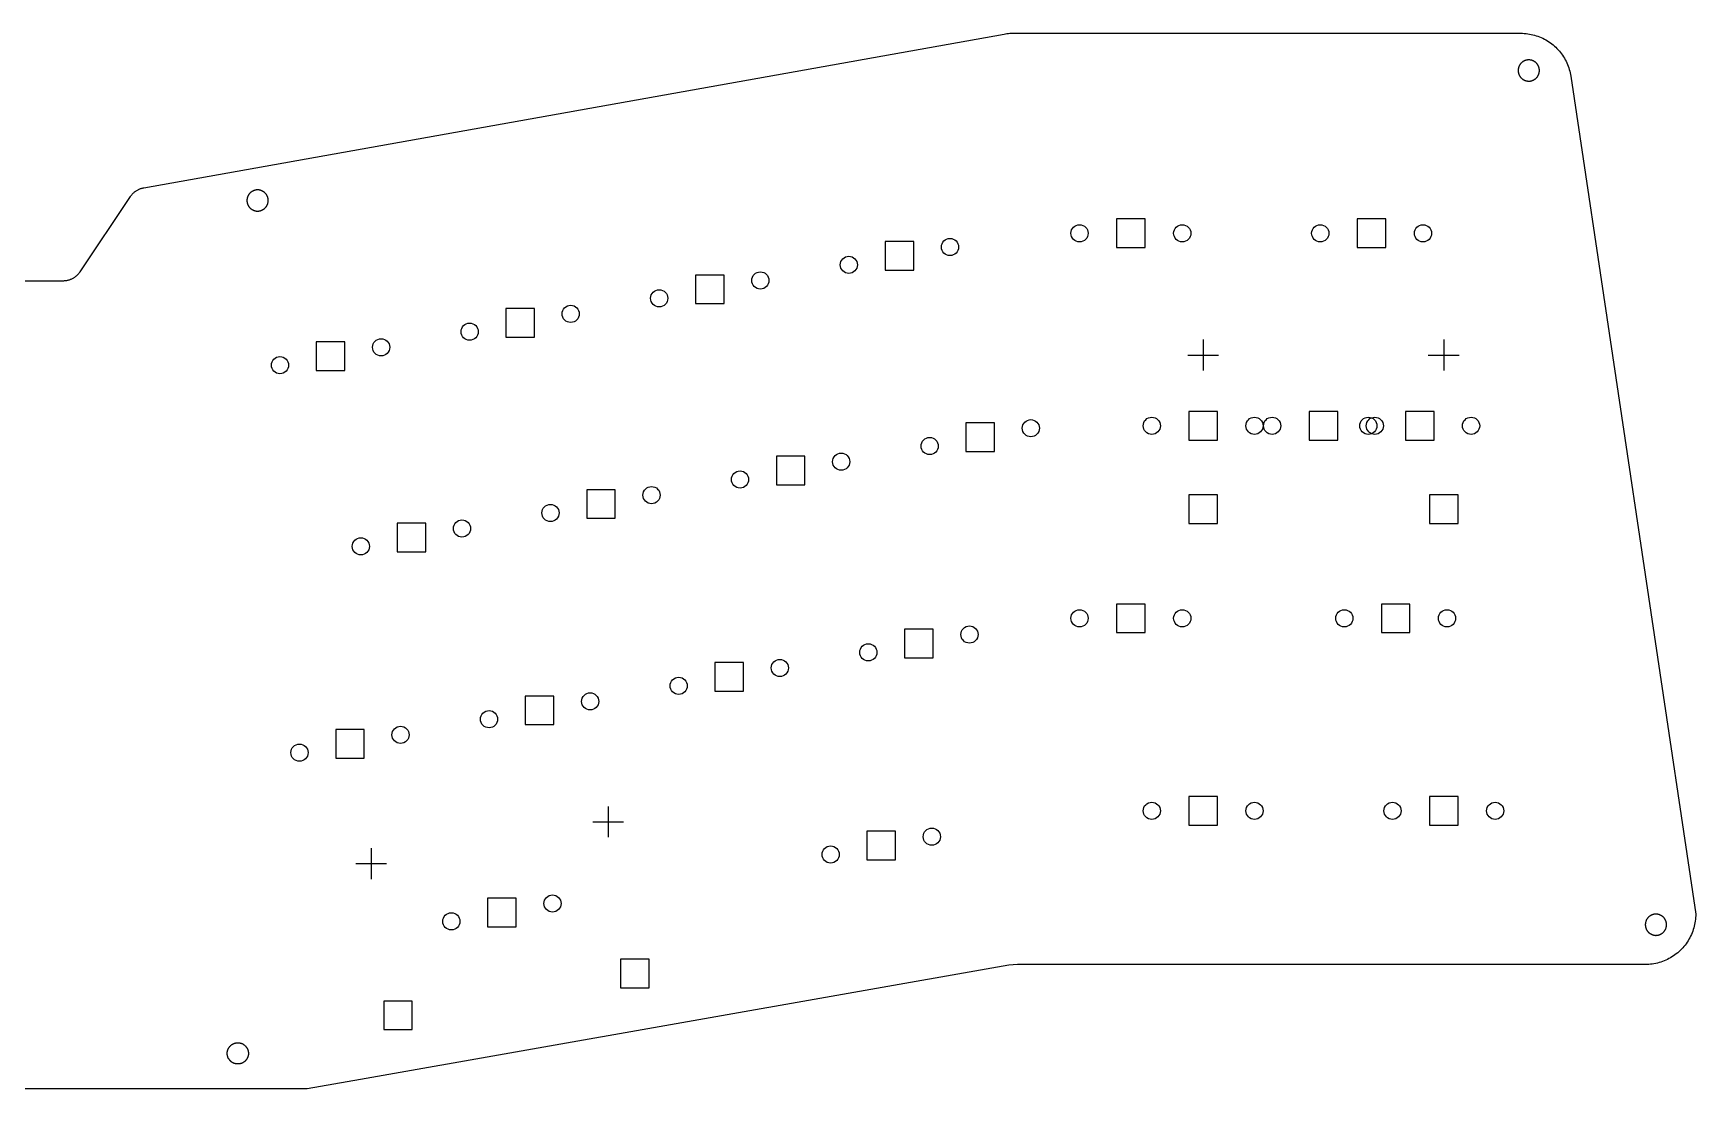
# Model space of a CAD drawing. Extents: x 52 to 383, y -189 to -68.
# Drawn here: x 219 to 383.4, y -172.4 to -67.9 of the extents above; entities that cross this region are included whole.
import ezdxf

# ---------------------------------------------------------------- set-up
doc = ezdxf.new("R2010")
doc.units = 0
doc.layers.add('BLACK', color=7, linetype='CONTINUOUS')

msp = doc.modelspace()

# ---------------------------------------------------------------- linework, layer by layer
at = {"layer": 'BLACK', "linetype": 'CONTINUOUS'}
for p, q in [((229.906, -83.2269), (315.016, -68.012)), ((315.016, -68.012), (315.161, -67.9886)), ((315.161, -67.9886), (315.306, -67.9695)), ((315.306, -67.9695), (315.451, -67.9545)), ((315.451, -67.9545), (315.597, -67.9438)), ((315.597, -67.9438), (315.743, -67.9374)), ((315.743, -67.9374), (315.889, -67.9353)), ((315.889, -67.9353), (366.14, -67.9353)), ((366.14, -67.9353), (366.313, -67.9383)), ((366.313, -67.9383), (366.486, -67.9474)), ((366.486, -67.9474), (366.659, -67.9624)), ((366.659, -67.9624), (366.832, -67.9834)), ((366.832, -67.9834), (367.003, -68.0104)), ((367.003, -68.0104), (367.173, -68.0433)), ((367.173, -68.0433), (367.342, -68.0821)), ((367.342, -68.0821), (367.51, -68.1267)), ((367.51, -68.1267), (367.676, -68.1771)), ((367.676, -68.1771), (367.84, -68.2333)), ((367.84, -68.2333), (368.002, -68.2951)), ((368.002, -68.2951), (368.162, -68.3625)), ((368.162, -68.3625), (368.32, -68.4354)), ((368.32, -68.4354), (368.474, -68.5138)), ((368.474, -68.5138), (368.626, -68.5974)), ((368.626, -68.5974), (368.775, -68.6863)), ((368.775, -68.6863), (368.921, -68.7803)), ((368.921, -68.7803), (369.064, -68.8793)), ((369.064, -68.8793), (369.203, -68.9832)), ((369.203, -68.9832), (369.338, -69.0918)), ((366.383, -70.7258), (366.353, -70.7453)), ((366.415, -70.7074), (366.383, -70.7258)), ((366.447, -70.6901), (366.415, -70.7074)), ((366.48, -70.674), (366.447, -70.6901)), ((366.513, -70.6589), (366.48, -70.674)), ((366.546, -70.645), (366.513, -70.6589)), ((366.581, -70.6324), (366.546, -70.645)), ((366.615, -70.6208), (366.581, -70.6324)), ((366.65, -70.6106), (366.615, -70.6208)), ((366.685, -70.6015), (366.65, -70.6106)), ((366.721, -70.5936), (366.685, -70.6015)), ((366.757, -70.587), (366.721, -70.5936)), ((366.793, -70.5817), (366.757, -70.587)), ((366.829, -70.5776), (366.793, -70.5817)), ((366.866, -70.5747), (366.829, -70.5776)), ((366.902, -70.5731), (366.866, -70.5747)), ((366.938, -70.5728), (366.902, -70.5731)), ((366.975, -70.5738), (366.938, -70.5728)), ((367.011, -70.576), (366.975, -70.5738)), ((367.047, -70.5795), (367.011, -70.576)), ((367.084, -70.5842), (367.047, -70.5795)), ((367.12, -70.5902), (367.084, -70.5842)), ((367.155, -70.5974), (367.12, -70.5902)), ((367.191, -70.6059), (367.155, -70.5974)), ((367.226, -70.6155), (367.191, -70.6059)), ((367.261, -70.6264), (367.226, -70.6155)), ((367.295, -70.6386), (367.261, -70.6264)), ((367.329, -70.6518), (367.295, -70.6386)), ((367.362, -70.6663), (367.329, -70.6518)), ((367.395, -70.6819), (367.362, -70.6663)), ((367.428, -70.6987), (367.395, -70.6819)), ((367.46, -70.7165), (367.428, -70.6987)), ((367.491, -70.7355), (367.46, -70.7165)), ((369.338, -69.0918), (369.469, -69.2051)), ((369.469, -69.2051), (369.597, -69.3229)), ((369.597, -69.3229), (369.72, -69.445)), ((369.72, -69.445), (369.839, -69.5713)), ((369.839, -69.5713), (369.953, -69.7017)), ((369.953, -69.7017), (370.063, -69.8359)), ((370.063, -69.8359), (370.169, -69.9739)), ((370.169, -69.9739), (370.269, -70.1155)), ((370.269, -70.1155), (370.364, -70.2604)), ((370.364, -70.2604), (370.454, -70.4086)), ((370.454, -70.4086), (370.539, -70.5598)), ((370.539, -70.5598), (370.619, -70.7139)), ((370.619, -70.7139), (370.694, -70.8706)), ((365.881, -71.5681), (365.879, -71.6046)), ((365.879, -71.6046), (365.879, -71.641)), ((365.879, -71.641), (365.881, -71.6774)), ((365.883, -71.5318), (365.881, -71.5681)), ((365.881, -71.6774), (365.883, -71.7138)), ((365.887, -71.4955), (365.883, -71.5318)), ((365.883, -71.7138), (365.887, -71.75)), ((365.892, -71.4594), (365.887, -71.4955)), ((365.887, -71.75), (365.892, -71.7861)), ((365.898, -71.4235), (365.892, -71.4594)), ((365.892, -71.7861), (365.898, -71.822)), ((365.906, -71.3879), (365.898, -71.4235)), ((365.898, -71.822), (365.906, -71.8577)), ((365.915, -71.3525), (365.906, -71.3879)), ((365.906, -71.8577), (365.915, -71.8931)), ((365.925, -71.3174), (365.915, -71.3525)), ((365.915, -71.8931), (365.925, -71.9281)), ((365.936, -71.2828), (365.925, -71.3174)), ((365.925, -71.9281), (365.936, -71.9628)), ((365.948, -71.2485), (365.936, -71.2828)), ((365.936, -71.9628), (365.948, -71.9971)), ((365.962, -71.2147), (365.948, -71.2485)), ((365.948, -71.9971), (365.962, -72.0309)), ((365.977, -71.1813), (365.962, -71.2147)), ((365.962, -72.0309), (365.977, -72.0642)), ((365.992, -71.1485), (365.977, -71.1813)), ((365.977, -72.0642), (365.992, -72.097)), ((366.01, -71.1163), (365.992, -71.1485)), ((365.992, -72.097), (366.01, -72.1293)), ((366.028, -71.0847), (366.01, -71.1163)), ((366.01, -72.1293), (366.028, -72.1609)), ((366.047, -71.0537), (366.028, -71.0847)), ((366.028, -72.1609), (366.047, -72.1918)), ((366.067, -71.0234), (366.047, -71.0537)), ((366.047, -72.1918), (366.067, -72.2221)), ((366.088, -70.9939), (366.067, -71.0234)), ((366.067, -72.2221), (366.088, -72.2517)), ((366.111, -70.9651), (366.088, -70.9939)), ((366.088, -72.2517), (366.111, -72.2805)), ((366.134, -70.9371), (366.111, -70.9651)), ((366.111, -72.2805), (366.134, -72.3085)), ((366.158, -70.9099), (366.134, -70.9371)), ((366.134, -72.3085), (366.158, -72.3357)), ((366.184, -70.8835), (366.158, -70.9099)), ((366.158, -72.3357), (366.184, -72.362)), ((366.21, -70.8581), (366.184, -70.8835)), ((366.184, -72.362), (366.21, -72.3875)), ((366.237, -70.8336), (366.21, -70.8581)), ((366.264, -70.81), (366.237, -70.8336)), ((366.293, -70.7875), (366.264, -70.81)), ((366.322, -70.7659), (366.293, -70.7875)), ((366.353, -70.7453), (366.322, -70.7659)), ((367.521, -70.7555), (367.491, -70.7355)), ((367.551, -70.7765), (367.521, -70.7555)), ((367.58, -70.7986), (367.551, -70.7765)), ((367.608, -70.8217), (367.58, -70.7986)), ((367.635, -70.8457), (367.608, -70.8217)), ((367.662, -70.8707), (367.635, -70.8457)), ((367.688, -70.8966), (367.662, -70.8707)), ((367.662, -72.3748), (367.688, -72.349)), ((367.712, -70.9234), (367.688, -70.8966)), ((367.688, -72.349), (367.712, -72.3222)), ((367.736, -70.951), (367.712, -70.9234)), ((367.712, -72.3222), (367.736, -72.2946)), ((367.759, -70.9794), (367.736, -70.951)), ((367.736, -72.2946), (367.759, -72.2662)), ((367.781, -71.0086), (367.759, -70.9794)), ((367.759, -72.2662), (367.781, -72.237)), ((367.802, -71.0385), (367.781, -71.0086)), ((367.781, -72.237), (367.802, -72.2071)), ((367.821, -71.0691), (367.802, -71.0385)), ((367.802, -72.2071), (367.821, -72.1764)), ((367.84, -71.1004), (367.821, -71.0691)), ((367.821, -72.1764), (367.84, -72.1451)), ((367.858, -71.1323), (367.84, -71.1004)), ((367.84, -72.1451), (367.858, -72.1132)), ((367.874, -71.1649), (367.858, -71.1323)), ((367.858, -72.1132), (367.874, -72.0807)), ((367.889, -71.1979), (367.874, -71.1649)), ((367.874, -72.0807), (367.889, -72.0476)), ((367.904, -71.2315), (367.889, -71.1979)), ((367.889, -72.0476), (367.904, -72.0141)), ((367.917, -71.2656), (367.904, -71.2315)), ((367.904, -72.0141), (367.917, -71.98)), ((367.928, -71.3), (367.917, -71.2656)), ((367.917, -71.98), (367.928, -71.9455)), ((367.939, -71.3349), (367.928, -71.3)), ((367.928, -71.9455), (367.939, -71.9106)), ((367.948, -71.3701), (367.939, -71.3349)), ((367.939, -71.9106), (367.948, -71.8754)), ((367.957, -71.4057), (367.948, -71.3701)), ((367.948, -71.8754), (367.957, -71.8399)), ((367.964, -71.4414), (367.957, -71.4057)), ((367.957, -71.8399), (367.964, -71.8041)), ((367.969, -71.4775), (367.964, -71.4414)), ((367.964, -71.8041), (367.969, -71.7681)), ((367.974, -71.5136), (367.969, -71.4775)), ((367.969, -71.7681), (367.974, -71.7319)), ((367.977, -71.5499), (367.974, -71.5136)), ((367.974, -71.7319), (367.977, -71.6956)), ((367.979, -71.5863), (367.977, -71.5499)), ((367.977, -71.6956), (367.979, -71.6592)), ((367.979, -71.6228), (367.979, -71.5863)), ((367.979, -71.6592), (367.979, -71.6228)), ((370.694, -70.8706), (370.762, -71.0299)), ((370.762, -71.0299), (370.826, -71.1914)), ((370.826, -71.1914), (370.883, -71.355)), ((370.883, -71.355), (370.935, -71.5206)), ((370.935, -71.5206), (370.982, -71.6878)), ((370.982, -71.6878), (371.022, -71.8566)), ((371.022, -71.8566), (371.056, -72.0266)), ((371.056, -72.0266), (371.085, -72.1977)), ((371.085, -72.1977), (383.449, -155.093)), ((366.21, -72.3875), (366.237, -72.412)), ((366.237, -72.412), (366.264, -72.4355)), ((366.264, -72.4355), (366.293, -72.4581)), ((366.293, -72.4581), (366.322, -72.4797)), ((366.322, -72.4797), (366.353, -72.5002)), ((366.353, -72.5002), (366.383, -72.5197)), ((366.383, -72.5197), (366.415, -72.5381)), ((366.415, -72.5381), (366.447, -72.5554)), ((366.447, -72.5554), (366.48, -72.5716)), ((366.48, -72.5716), (366.513, -72.5866)), ((366.513, -72.5866), (366.546, -72.6005)), ((366.546, -72.6005), (366.581, -72.6132)), ((366.581, -72.6132), (366.615, -72.6247)), ((366.615, -72.6247), (366.65, -72.635)), ((366.65, -72.635), (366.685, -72.6441)), ((366.685, -72.6441), (366.721, -72.6519)), ((366.721, -72.6519), (366.757, -72.6585)), ((366.757, -72.6585), (366.793, -72.6639)), ((366.793, -72.6639), (366.829, -72.668)), ((366.829, -72.668), (366.866, -72.6708)), ((366.866, -72.6708), (366.902, -72.6724)), ((366.902, -72.6724), (366.938, -72.6727)), ((366.938, -72.6727), (366.975, -72.6718)), ((366.975, -72.6718), (367.011, -72.6696)), ((367.011, -72.6696), (367.047, -72.6661)), ((367.047, -72.6661), (367.084, -72.6614)), ((367.084, -72.6614), (367.12, -72.6554)), ((367.12, -72.6554), (367.155, -72.6482)), ((367.155, -72.6482), (367.191, -72.6397)), ((367.191, -72.6397), (367.226, -72.63)), ((367.226, -72.63), (367.261, -72.6191)), ((367.261, -72.6191), (367.295, -72.607)), ((367.295, -72.607), (367.329, -72.5937)), ((367.329, -72.5937), (367.362, -72.5793)), ((367.362, -72.5793), (367.395, -72.5637)), ((367.395, -72.5637), (367.428, -72.5469)), ((367.428, -72.5469), (367.46, -72.5291)), ((367.46, -72.5291), (367.491, -72.5101)), ((367.491, -72.5101), (367.521, -72.4901)), ((367.521, -72.4901), (367.551, -72.469)), ((367.551, -72.469), (367.58, -72.4469)), ((367.58, -72.4469), (367.608, -72.4239)), ((367.608, -72.4239), (367.635, -72.3998)), ((367.635, -72.3998), (367.662, -72.3748)), ((228.717, -83.9214), (228.76, -83.8706)), ((228.76, -83.8706), (228.805, -83.8211)), ((228.805, -83.8211), (228.852, -83.7733)), ((228.852, -83.7733), (228.901, -83.727)), ((228.901, -83.727), (228.951, -83.6824)), ((228.951, -83.6824), (229.002, -83.6395)), ((229.002, -83.6395), (229.055, -83.5983)), ((229.055, -83.5983), (229.109, -83.5589)), ((229.109, -83.5589), (229.164, -83.5213)), ((229.164, -83.5213), (229.221, -83.4856)), ((229.221, -83.4856), (229.279, -83.4519)), ((229.279, -83.4519), (229.338, -83.4201)), ((229.338, -83.4201), (229.398, -83.3902)), ((229.398, -83.3902), (229.459, -83.3625)), ((229.459, -83.3625), (229.52, -83.3367)), ((229.52, -83.3367), (229.583, -83.3131)), ((229.583, -83.3131), (229.646, -83.2915)), ((229.646, -83.2915), (229.711, -83.2721)), ((229.711, -83.2721), (229.775, -83.2548)), ((229.775, -83.2548), (229.841, -83.2398)), ((229.841, -83.2398), (229.906, -83.2269)), ((240.322, -83.8572), (240.3, -83.8868)), ((240.344, -83.8284), (240.322, -83.8572)), ((240.367, -83.8004), (240.344, -83.8284)), ((240.392, -83.7732), (240.367, -83.8004)), ((240.417, -83.7469), (240.392, -83.7732)), ((240.443, -83.7215), (240.417, -83.7469)), ((240.47, -83.697), (240.443, -83.7215)), ((240.498, -83.6734), (240.47, -83.697)), ((240.526, -83.6508), (240.498, -83.6734)), ((240.556, -83.6292), (240.526, -83.6508)), ((240.586, -83.6087), (240.556, -83.6292)), ((240.617, -83.5892), (240.586, -83.6087)), ((240.648, -83.5708), (240.617, -83.5892)), ((240.68, -83.5535), (240.648, -83.5708)), ((240.713, -83.5373), (240.68, -83.5535)), ((240.746, -83.5223), (240.713, -83.5373)), ((240.78, -83.5084), (240.746, -83.5223)), ((240.814, -83.4957), (240.78, -83.5084)), ((240.848, -83.4842), (240.814, -83.4957)), ((240.883, -83.4739), (240.848, -83.4842)), ((240.919, -83.4648), (240.883, -83.4739)), ((240.954, -83.457), (240.919, -83.4648)), ((240.99, -83.4504), (240.954, -83.457)), ((241.026, -83.445), (240.99, -83.4504)), ((241.062, -83.4409), (241.026, -83.445)), ((241.099, -83.4381), (241.062, -83.4409)), ((241.135, -83.4365), (241.099, -83.4381)), ((241.172, -83.4362), (241.135, -83.4365)), ((241.208, -83.4371), (241.172, -83.4362)), ((241.244, -83.4393), (241.208, -83.4371)), ((241.281, -83.4428), (241.244, -83.4393)), ((241.317, -83.4475), (241.281, -83.4428)), ((241.353, -83.4535), (241.317, -83.4475)), ((241.388, -83.4608), (241.353, -83.4535)), ((241.424, -83.4692), (241.388, -83.4608)), ((241.459, -83.4789), (241.424, -83.4692)), ((241.494, -83.4898), (241.459, -83.4789)), ((241.528, -83.5019), (241.494, -83.4898)), ((241.562, -83.5152), (241.528, -83.5019)), ((241.596, -83.5297), (241.562, -83.5152)), ((241.629, -83.5453), (241.596, -83.5297)), ((241.661, -83.562), (241.629, -83.5453)), ((241.693, -83.5799), (241.661, -83.562)), ((241.724, -83.5988), (241.693, -83.5799)), ((241.754, -83.6188), (241.724, -83.5988)), ((241.784, -83.6399), (241.754, -83.6188)), ((241.813, -83.662), (241.784, -83.6399)), ((241.841, -83.6851), (241.813, -83.662)), ((241.869, -83.7091), (241.841, -83.6851)), ((241.895, -83.7341), (241.869, -83.7091)), ((241.921, -83.76), (241.895, -83.7341)), ((241.946, -83.7867), (241.921, -83.76)), ((241.969, -83.8143), (241.946, -83.7867)), ((241.992, -83.8427), (241.969, -83.8143)), ((242.014, -83.8719), (241.992, -83.8427)), ((242.035, -83.9018), (242.014, -83.8719)), ((223.604, -91.5345), (228.597, -84.0825)), ((228.597, -84.0825), (228.635, -84.0275)), ((228.635, -84.0275), (228.675, -83.9738)), ((228.675, -83.9738), (228.717, -83.9214)), ((240.114, -84.4315), (240.113, -84.4679)), ((240.113, -84.4679), (240.113, -84.5044)), ((240.113, -84.5044), (240.114, -84.5408)), ((240.116, -84.3951), (240.114, -84.4315)), ((240.114, -84.5408), (240.116, -84.5772)), ((240.12, -84.3589), (240.116, -84.3951)), ((240.116, -84.5772), (240.12, -84.6134)), ((240.125, -84.3228), (240.12, -84.3589)), ((240.12, -84.6134), (240.125, -84.6495)), ((240.131, -84.2869), (240.125, -84.3228)), ((240.125, -84.6495), (240.131, -84.6854)), ((240.139, -84.2512), (240.131, -84.2869)), ((240.131, -84.6854), (240.139, -84.7211)), ((240.148, -84.2158), (240.139, -84.2512)), ((240.139, -84.7211), (240.148, -84.7564)), ((240.158, -84.1808), (240.148, -84.2158)), ((240.148, -84.7564), (240.158, -84.7915)), ((240.169, -84.1461), (240.158, -84.1808)), ((240.158, -84.7915), (240.169, -84.8262)), ((240.181, -84.1118), (240.169, -84.1461)), ((240.169, -84.8262), (240.181, -84.8604)), ((240.195, -84.078), (240.181, -84.1118)), ((240.181, -84.8604), (240.195, -84.8943)), ((240.21, -84.0447), (240.195, -84.078)), ((240.195, -84.8943), (240.21, -84.9276)), ((240.226, -84.0119), (240.21, -84.0447)), ((240.21, -84.9276), (240.226, -84.9604)), ((240.243, -83.9797), (240.226, -84.0119)), ((240.226, -84.9604), (240.243, -84.9926)), ((240.261, -83.948), (240.243, -83.9797)), ((240.243, -84.9926), (240.261, -85.0242)), ((240.28, -83.9171), (240.261, -83.948)), ((240.261, -85.0242), (240.28, -85.0552)), ((240.3, -83.8868), (240.28, -83.9171)), ((240.28, -85.0552), (240.3, -85.0855)), ((240.3, -85.0855), (240.322, -85.1151)), ((240.322, -85.1151), (240.344, -85.1439)), ((240.344, -85.1439), (240.367, -85.1719)), ((240.367, -85.1719), (240.392, -85.199)), ((240.392, -85.199), (240.417, -85.2254)), ((240.417, -85.2254), (240.443, -85.2508)), ((240.443, -85.2508), (240.47, -85.2753)), ((240.47, -85.2753), (240.498, -85.2989)), ((240.498, -85.2989), (240.526, -85.3215)), ((240.526, -85.3215), (240.556, -85.343)), ((240.556, -85.343), (240.586, -85.3636)), ((240.586, -85.3636), (240.617, -85.3831)), ((240.617, -85.3831), (240.648, -85.4015)), ((240.648, -85.4015), (240.68, -85.4188)), ((240.68, -85.4188), (240.713, -85.435)), ((240.713, -85.435), (240.746, -85.45)), ((240.746, -85.45), (240.78, -85.4639)), ((240.78, -85.4639), (240.814, -85.4766)), ((240.814, -85.4766), (240.848, -85.4881)), ((240.848, -85.4881), (240.883, -85.4984)), ((240.883, -85.4984), (240.919, -85.5074)), ((240.919, -85.5074), (240.954, -85.5153)), ((240.954, -85.5153), (240.99, -85.5219)), ((240.99, -85.5219), (241.026, -85.5273)), ((241.026, -85.5273), (241.062, -85.5314)), ((241.281, -85.5295), (241.317, -85.5247)), ((241.317, -85.5247), (241.353, -85.5188)), ((241.353, -85.5188), (241.388, -85.5115)), ((241.388, -85.5115), (241.424, -85.5031)), ((241.424, -85.5031), (241.459, -85.4934)), ((241.459, -85.4934), (241.494, -85.4825)), ((241.494, -85.4825), (241.528, -85.4704)), ((241.528, -85.4704), (241.562, -85.4571)), ((241.562, -85.4571), (241.596, -85.4426)), ((241.596, -85.4426), (241.629, -85.427)), ((241.629, -85.427), (241.661, -85.4103)), ((241.661, -85.4103), (241.693, -85.3924)), ((241.693, -85.3924), (241.724, -85.3735)), ((241.724, -85.3735), (241.754, -85.3534)), ((241.754, -85.3534), (241.784, -85.3324)), ((241.784, -85.3324), (241.813, -85.3103)), ((241.813, -85.3103), (241.841, -85.2872)), ((241.841, -85.2872), (241.869, -85.2632)), ((241.869, -85.2632), (241.895, -85.2382)), ((241.895, -85.2382), (241.921, -85.2123)), ((241.921, -85.2123), (241.946, -85.1856)), ((241.946, -85.1856), (241.969, -85.158)), ((241.969, -85.158), (241.992, -85.1295)), ((241.992, -85.1295), (242.014, -85.1004)), ((242.014, -85.1004), (242.035, -85.0704)), ((242.055, -83.9325), (242.035, -83.9018)), ((242.035, -85.0704), (242.055, -85.0398)), ((242.073, -83.9638), (242.055, -83.9325)), ((242.055, -85.0398), (242.073, -85.0085)), ((242.091, -83.9957), (242.073, -83.9638)), ((242.073, -85.0085), (242.091, -84.9766)), ((242.107, -84.0282), (242.091, -83.9957)), ((242.091, -84.9766), (242.107, -84.9441)), ((242.123, -84.0613), (242.107, -84.0282)), ((242.107, -84.9441), (242.123, -84.911)), ((242.137, -84.0949), (242.123, -84.0613)), ((242.123, -84.911), (242.137, -84.8774)), ((242.15, -84.1289), (242.137, -84.0949)), ((242.137, -84.8774), (242.15, -84.8434)), ((242.162, -84.1634), (242.15, -84.1289)), ((242.15, -84.8434), (242.162, -84.8089)), ((242.172, -84.1983), (242.162, -84.1634)), ((242.162, -84.8089), (242.172, -84.774)), ((242.182, -84.2335), (242.172, -84.1983)), ((242.172, -84.774), (242.182, -84.7388)), ((242.19, -84.269), (242.182, -84.2335)), ((242.182, -84.7388), (242.19, -84.7033)), ((242.197, -84.3048), (242.19, -84.269)), ((242.19, -84.7033), (242.197, -84.6675)), ((242.202, -84.3408), (242.197, -84.3048)), ((242.197, -84.6675), (242.202, -84.6315)), ((242.207, -84.377), (242.202, -84.3408)), ((242.202, -84.6315), (242.207, -84.5953)), ((242.21, -84.4133), (242.207, -84.377)), ((242.207, -84.5953), (242.21, -84.559)), ((242.212, -84.4497), (242.21, -84.4133)), ((242.21, -84.559), (242.212, -84.5226)), ((242.212, -84.4861), (242.212, -84.4497)), ((242.212, -84.5226), (242.212, -84.4861)), ((241.062, -85.5314), (241.099, -85.5342)), ((241.099, -85.5342), (241.135, -85.5358)), ((241.135, -85.5358), (241.172, -85.5361)), ((241.172, -85.5361), (241.208, -85.5352)), ((241.208, -85.5352), (241.244, -85.5329)), ((241.244, -85.5329), (241.281, -85.5295)), ((328.98, -86.3158), (326.152, -86.3158)), ((326.152, -86.3158), (326.152, -89.1442)), ((328.98, -89.1442), (328.98, -86.3158)), ((352.793, -86.3158), (349.965, -86.3158)), ((349.965, -86.3158), (349.965, -89.1442)), ((352.793, -89.1442), (352.793, -86.3158)), ((306.078, -88.5584), (303.249, -88.5584)), ((303.249, -88.5584), (303.249, -91.3868)), ((306.078, -91.3868), (306.078, -88.5584)), ((326.152, -89.1442), (328.98, -89.1442)), ((349.965, -89.1442), (352.793, -89.1442)), ((222.972, -92.1357), (223.03, -92.0999)), ((223.03, -92.0999), (223.086, -92.0622)), ((223.086, -92.0622), (223.141, -92.0226)), ((223.141, -92.0226), (223.194, -91.9812)), ((223.194, -91.9812), (223.246, -91.938)), ((223.246, -91.938), (223.297, -91.893)), ((223.297, -91.893), (223.346, -91.8464)), ((223.346, -91.8464), (223.393, -91.7982)), ((223.393, -91.7982), (223.439, -91.7483)), ((223.439, -91.7483), (223.483, -91.697)), ((223.483, -91.697), (223.525, -91.6442)), ((223.525, -91.6442), (223.565, -91.59)), ((223.565, -91.59), (223.604, -91.5345)), ((287.317, -91.8664), (284.489, -91.8664)), ((284.489, -91.8664), (284.489, -94.6948)), ((287.317, -94.6948), (287.317, -91.8664)), ((303.249, -91.3868), (306.078, -91.3868)), ((215.998, -92.4213), (221.942, -92.4213)), ((221.942, -92.4213), (222.01, -92.4201)), ((222.01, -92.4201), (222.077, -92.4167)), ((222.077, -92.4167), (222.145, -92.411)), ((222.145, -92.411), (222.212, -92.403)), ((222.212, -92.403), (222.279, -92.3927)), ((222.279, -92.3927), (222.345, -92.3802)), ((222.345, -92.3802), (222.411, -92.3655)), ((222.411, -92.3655), (222.477, -92.3485)), ((222.477, -92.3485), (222.542, -92.3294)), ((222.542, -92.3294), (222.606, -92.308)), ((222.606, -92.308), (222.669, -92.2845)), ((222.669, -92.2845), (222.732, -92.2589)), ((222.732, -92.2589), (222.793, -92.2312)), ((222.793, -92.2312), (222.854, -92.2014)), ((222.854, -92.2014), (222.914, -92.1695)), ((222.914, -92.1695), (222.972, -92.1357)), ((268.557, -95.1744), (265.728, -95.1744)), ((265.728, -95.1744), (265.728, -98.0028)), ((268.557, -98.0028), (268.557, -95.1744)), ((284.489, -94.6948), (287.317, -94.6948)), ((249.796, -98.4824), (246.968, -98.4824)), ((246.968, -98.4824), (246.968, -101.311)), ((249.796, -101.311), (249.796, -98.4824)), ((265.728, -98.0028), (268.557, -98.0028)), ((334.716, -98.255), (334.716, -101.305)), ((358.516, -98.255), (358.516, -101.305)), ((333.191, -99.78), (336.241, -99.78)), ((356.991, -99.78), (360.041, -99.78)), ((246.968, -101.311), (249.796, -101.311)), ((314.076, -106.492), (311.248, -106.492)), ((311.248, -106.492), (311.248, -109.32)), ((314.076, -109.32), (314.076, -106.492)), ((336.124, -105.366), (333.296, -105.366)), ((333.296, -105.366), (333.296, -108.194)), ((336.124, -108.194), (336.124, -105.366)), ((348.03, -105.366), (345.202, -105.366)), ((345.202, -105.366), (345.202, -108.194)), ((348.03, -108.194), (348.03, -105.366)), ((357.555, -105.366), (354.727, -105.366)), ((354.727, -105.366), (354.727, -108.194)), ((357.555, -108.194), (357.555, -105.366)), ((333.296, -108.194), (336.124, -108.194)), ((345.202, -108.194), (348.03, -108.194)), ((354.727, -108.194), (357.555, -108.194)), ((295.315, -109.8), (292.487, -109.8)), ((292.487, -109.8), (292.487, -112.628)), ((295.315, -112.628), (295.315, -109.8)), ((311.248, -109.32), (314.076, -109.32)), ((276.555, -113.108), (273.726, -113.108)), ((273.726, -113.108), (273.726, -115.936)), ((276.555, -115.936), (276.555, -113.108)), ((292.487, -112.628), (295.315, -112.628)), ((336.13, -113.606), (333.302, -113.606)), ((333.302, -113.606), (333.302, -116.434)), ((336.13, -116.434), (336.13, -113.606)), ((359.93, -113.606), (357.102, -113.606)), ((357.102, -113.606), (357.102, -116.434)), ((359.93, -116.434), (359.93, -113.606)), ((257.794, -116.416), (254.966, -116.416)), ((254.966, -116.416), (254.966, -119.244)), ((257.794, -119.244), (257.794, -116.416)), ((273.726, -115.936), (276.555, -115.936)), ((333.302, -116.434), (336.13, -116.434)), ((357.102, -116.434), (359.93, -116.434)), ((254.966, -119.244), (257.794, -119.244)), ((328.98, -124.416), (326.152, -124.416)), ((326.152, -124.416), (326.152, -127.244)), ((328.98, -127.244), (328.98, -124.416)), ((355.174, -124.416), (352.346, -124.416)), ((352.346, -124.416), (352.346, -127.244)), ((355.174, -127.244), (355.174, -124.416)), ((308.004, -126.907), (305.175, -126.907)), ((305.175, -126.907), (305.175, -129.735)), ((308.004, -129.735), (308.004, -126.907)), ((326.152, -127.244), (328.98, -127.244)), ((352.346, -127.244), (355.174, -127.244)), ((305.175, -129.735), (308.004, -129.735)), ((289.243, -130.215), (286.415, -130.215)), ((286.415, -130.215), (286.415, -133.043)), ((289.243, -133.043), (289.243, -130.215)), ((286.415, -133.043), (289.243, -133.043)), ((270.483, -133.523), (267.654, -133.523)), ((267.654, -133.523), (267.654, -136.351)), ((270.483, -136.351), (270.483, -133.523)), ((267.654, -136.351), (270.483, -136.351)), ((251.722, -136.831), (248.894, -136.831)), ((248.894, -136.831), (248.894, -139.659)), ((251.722, -139.659), (251.722, -136.831)), ((248.894, -139.659), (251.722, -139.659)), ((275.845, -144.453), (275.845, -147.503)), ((336.124, -143.466), (333.296, -143.466)), ((333.296, -143.466), (333.296, -146.294)), ((336.124, -146.294), (336.124, -143.466)), ((359.937, -143.466), (357.108, -143.466)), ((357.108, -143.466), (357.108, -146.294)), ((359.937, -146.294), (359.937, -143.466)), ((274.32, -145.978), (277.37, -145.978)), ((333.296, -146.294), (336.124, -146.294)), ((357.108, -146.294), (359.937, -146.294)), ((304.277, -146.908), (301.448, -146.908)), ((301.448, -146.908), (301.448, -149.736)), ((304.277, -149.736), (304.277, -146.908)), ((252.406, -148.586), (252.406, -151.636)), ((250.881, -150.111), (253.931, -150.111)), ((301.448, -149.736), (304.277, -149.736)), ((266.755, -153.524), (263.927, -153.524)), ((263.927, -153.524), (263.927, -156.352)), ((266.755, -156.352), (266.755, -153.524)), ((378.461, -156.099), (378.46, -156.136)), ((378.46, -156.136), (378.46, -156.172)), ((378.46, -156.172), (378.461, -156.209)), ((378.464, -156.063), (378.461, -156.099)), ((378.461, -156.209), (378.464, -156.245)), ((378.468, -156.027), (378.464, -156.063)), ((378.464, -156.245), (378.468, -156.281)), ((378.473, -155.991), (378.468, -156.027)), ((378.479, -155.955), (378.473, -155.991)), ((378.486, -155.919), (378.479, -155.955)), ((378.495, -155.884), (378.486, -155.919)), ((378.505, -155.849), (378.495, -155.884)), ((378.516, -155.814), (378.505, -155.849)), ((378.529, -155.78), (378.516, -155.814)), ((378.542, -155.746), (378.529, -155.78)), ((378.557, -155.712), (378.542, -155.746)), ((378.573, -155.68), (378.557, -155.712)), ((378.59, -155.647), (378.573, -155.68)), ((378.608, -155.616), (378.59, -155.647)), ((378.627, -155.585), (378.608, -155.616)), ((378.648, -155.555), (378.627, -155.585)), ((378.669, -155.525), (378.648, -155.555)), ((378.691, -155.496), (378.669, -155.525)), ((378.715, -155.468), (378.691, -155.496)), ((378.739, -155.441), (378.715, -155.468)), ((378.764, -155.415), (378.739, -155.441)), ((378.79, -155.389), (378.764, -155.415)), ((378.817, -155.365), (378.79, -155.389)), ((378.845, -155.341), (378.817, -155.365)), ((378.874, -155.319), (378.845, -155.341)), ((378.903, -155.297), (378.874, -155.319)), ((378.933, -155.276), (378.903, -155.297)), ((378.964, -155.257), (378.933, -155.276)), ((378.995, -155.239), (378.964, -155.257)), ((379.027, -155.221), (378.995, -155.239)), ((379.06, -155.205), (379.027, -155.221)), ((379.093, -155.19), (379.06, -155.205)), ((379.127, -155.176), (379.093, -155.19)), ((379.161, -155.163), (379.127, -155.176)), ((379.196, -155.152), (379.161, -155.163)), ((379.231, -155.142), (379.196, -155.152)), ((379.266, -155.133), (379.231, -155.142)), ((379.302, -155.125), (379.266, -155.133)), ((379.337, -155.118), (379.302, -155.125)), ((379.374, -155.113), (379.337, -155.118)), ((379.41, -155.109), (379.374, -155.113)), ((379.446, -155.106), (379.41, -155.109)), ((379.482, -155.104), (379.446, -155.106)), ((379.519, -155.104), (379.482, -155.104)), ((379.555, -155.105), (379.519, -155.104)), ((379.592, -155.107), (379.555, -155.105)), ((379.628, -155.111), (379.592, -155.107)), ((379.664, -155.115), (379.628, -155.111)), ((379.7, -155.121), (379.664, -155.115)), ((379.736, -155.129), (379.7, -155.121)), ((379.771, -155.137), (379.736, -155.129)), ((379.806, -155.147), (379.771, -155.137)), ((379.841, -155.158), (379.806, -155.147)), ((379.876, -155.17), (379.841, -155.158)), ((379.91, -155.183), (379.876, -155.17)), ((379.943, -155.197), (379.91, -155.183)), ((379.976, -155.213), (379.943, -155.197)), ((380.008, -155.23), (379.976, -155.213)), ((380.04, -155.248), (380.008, -155.23)), ((380.071, -155.267), (380.04, -155.248)), ((380.102, -155.287), (380.071, -155.267)), ((380.131, -155.308), (380.102, -155.287)), ((380.16, -155.33), (380.131, -155.308)), ((380.189, -155.353), (380.16, -155.33)), ((380.216, -155.377), (380.189, -155.353)), ((380.243, -155.402), (380.216, -155.377)), ((380.268, -155.428), (380.243, -155.402)), ((380.293, -155.454), (380.268, -155.428)), ((380.317, -155.482), (380.293, -155.454)), ((380.34, -155.51), (380.317, -155.482)), ((380.361, -155.54), (380.34, -155.51)), ((380.382, -155.57), (380.361, -155.54)), ((380.402, -155.6), (380.382, -155.57)), ((380.421, -155.632), (380.402, -155.6)), ((380.438, -155.663), (380.421, -155.632)), ((380.455, -155.696), (380.438, -155.663)), ((380.47, -155.729), (380.455, -155.696)), ((380.484, -155.763), (380.47, -155.729)), ((380.497, -155.797), (380.484, -155.763)), ((380.509, -155.831), (380.497, -155.797)), ((380.52, -155.866), (380.509, -155.831)), ((380.529, -155.901), (380.52, -155.866)), ((380.537, -155.937), (380.529, -155.901)), ((380.544, -155.973), (380.537, -155.937)), ((380.55, -156.009), (380.544, -155.973)), ((380.554, -156.045), (380.55, -156.009)), ((380.557, -156.081), (380.554, -156.045)), ((380.554, -156.263), (380.557, -156.227)), ((380.559, -156.117), (380.557, -156.081)), ((380.557, -156.227), (380.559, -156.19)), ((380.56, -156.154), (380.559, -156.117)), ((380.559, -156.19), (380.56, -156.154)), ((383.34, -156.133), (383.301, -156.303)), ((383.373, -155.962), (383.34, -156.133)), ((383.401, -155.789), (383.373, -155.962)), ((383.422, -155.616), (383.401, -155.789)), ((383.437, -155.442), (383.422, -155.616)), ((383.446, -155.268), (383.437, -155.442)), ((383.449, -155.093), (383.446, -155.268)), ((263.927, -156.352), (266.755, -156.352)), ((378.468, -156.281), (378.473, -156.317)), ((378.473, -156.317), (378.479, -156.353)), ((378.479, -156.353), (378.486, -156.389)), ((378.486, -156.389), (378.495, -156.424)), ((378.495, -156.424), (378.505, -156.459)), ((378.505, -156.459), (378.516, -156.494)), ((378.516, -156.494), (378.529, -156.528)), ((378.529, -156.528), (378.542, -156.562)), ((378.542, -156.562), (378.557, -156.595)), ((378.557, -156.595), (378.573, -156.628)), ((378.573, -156.628), (378.59, -156.66)), ((378.59, -156.66), (378.608, -156.692)), ((378.608, -156.692), (378.627, -156.723)), ((378.627, -156.723), (378.648, -156.753)), ((378.648, -156.753), (378.669, -156.783)), ((378.669, -156.783), (378.691, -156.812)), ((378.691, -156.812), (378.715, -156.84)), ((378.715, -156.84), (378.739, -156.867)), ((378.739, -156.867), (378.764, -156.893)), ((378.764, -156.893), (378.79, -156.919)), ((378.79, -156.919), (378.817, -156.943)), ((378.817, -156.943), (378.845, -156.967)), ((378.845, -156.967), (378.874, -156.989)), ((378.874, -156.989), (378.903, -157.011)), ((378.903, -157.011), (378.933, -157.031)), ((378.933, -157.031), (378.964, -157.051)), ((378.964, -157.051), (378.995, -157.069)), ((378.995, -157.069), (379.027, -157.087)), ((379.027, -157.087), (379.06, -157.103)), ((379.06, -157.103), (379.093, -157.118)), ((379.093, -157.118), (379.127, -157.132)), ((379.127, -157.132), (379.161, -157.144)), ((379.161, -157.144), (379.196, -157.156)), ((379.196, -157.156), (379.231, -157.166)), ((379.231, -157.166), (379.266, -157.175)), ((379.266, -157.175), (379.302, -157.183)), ((379.302, -157.183), (379.337, -157.19)), ((379.337, -157.19), (379.374, -157.195)), ((379.374, -157.195), (379.41, -157.199)), ((379.41, -157.199), (379.446, -157.202)), ((379.446, -157.202), (379.482, -157.204)), ((379.482, -157.204), (379.519, -157.204)), ((379.519, -157.204), (379.555, -157.203)), ((379.555, -157.203), (379.592, -157.201)), ((379.592, -157.201), (379.628, -157.197)), ((379.628, -157.197), (379.664, -157.192)), ((379.664, -157.192), (379.7, -157.187)), ((379.7, -157.187), (379.736, -157.179)), ((379.736, -157.179), (379.771, -157.171)), ((379.771, -157.171), (379.806, -157.161)), ((379.806, -157.161), (379.841, -157.15)), ((379.841, -157.15), (379.876, -157.138)), ((379.876, -157.138), (379.91, -157.125)), ((379.91, -157.125), (379.943, -157.11)), ((379.943, -157.11), (379.976, -157.095)), ((379.976, -157.095), (380.008, -157.078)), ((380.008, -157.078), (380.04, -157.06)), ((380.04, -157.06), (380.071, -157.041)), ((380.071, -157.041), (380.102, -157.021)), ((380.102, -157.021), (380.131, -157)), ((380.131, -157), (380.16, -156.978)), ((380.16, -156.978), (380.189, -156.955)), ((380.189, -156.955), (380.216, -156.931)), ((380.216, -156.931), (380.243, -156.906)), ((380.243, -156.906), (380.268, -156.88)), ((380.268, -156.88), (380.293, -156.853)), ((380.293, -156.853), (380.317, -156.826)), ((380.317, -156.826), (380.34, -156.797)), ((380.34, -156.797), (380.361, -156.768)), ((380.361, -156.768), (380.382, -156.738)), ((380.382, -156.738), (380.402, -156.708)), ((380.402, -156.708), (380.421, -156.676)), ((380.421, -156.676), (380.438, -156.644)), ((380.438, -156.644), (380.455, -156.612)), ((380.455, -156.612), (380.47, -156.579)), ((380.47, -156.579), (380.484, -156.545)), ((380.484, -156.545), (380.497, -156.511)), ((380.497, -156.511), (380.509, -156.477)), ((380.509, -156.477), (380.52, -156.442)), ((380.52, -156.442), (380.529, -156.407)), ((380.529, -156.407), (380.537, -156.371)), ((380.537, -156.371), (380.544, -156.335)), ((380.544, -156.335), (380.55, -156.299)), ((380.55, -156.299), (380.554, -156.263)), ((382.594, -157.889), (382.494, -158.032)), ((382.689, -157.743), (382.594, -157.889)), ((382.779, -157.593), (382.689, -157.743)), ((382.864, -157.441), (382.779, -157.593)), ((382.943, -157.285), (382.864, -157.441)), ((383.017, -157.127), (382.943, -157.285)), ((383.085, -156.966), (383.017, -157.127)), ((383.148, -156.803), (383.085, -156.966)), ((383.204, -156.638), (383.148, -156.803)), ((383.256, -156.472), (383.204, -156.638)), ((383.301, -156.303), (383.256, -156.472)), ((380.797, -159.508), (380.641, -159.587)), ((380.949, -159.423), (380.797, -159.508)), ((381.099, -159.333), (380.949, -159.423)), ((381.245, -159.238), (381.099, -159.333)), ((381.388, -159.138), (381.245, -159.238)), ((381.527, -159.033), (381.388, -159.138)), ((381.663, -158.923), (381.527, -159.033)), ((381.795, -158.809), (381.663, -158.923)), ((381.922, -158.69), (381.795, -158.809)), ((382.046, -158.567), (381.922, -158.69)), ((382.165, -158.439), (382.046, -158.567)), ((382.279, -158.307), (382.165, -158.439)), ((382.389, -158.172), (382.279, -158.307)), ((382.494, -158.032), (382.389, -158.172)), ((315.487, -160.169), (251.347, -171.457)), ((279.905, -159.572), (277.077, -159.572)), ((277.077, -159.572), (277.077, -162.4)), ((279.905, -162.4), (279.905, -159.572)), ((316.354, -160.093), (315.487, -160.169)), ((378.449, -160.093), (316.354, -160.093)), ((378.624, -160.09), (378.449, -160.093)), ((378.798, -160.081), (378.624, -160.09)), ((378.972, -160.066), (378.798, -160.081)), ((379.145, -160.045), (378.972, -160.066)), ((379.317, -160.017), (379.145, -160.045)), ((379.489, -159.984), (379.317, -160.017)), ((379.659, -159.945), (379.489, -159.984)), ((379.827, -159.9), (379.659, -159.945)), ((379.994, -159.849), (379.827, -159.9)), ((380.159, -159.792), (379.994, -159.849)), ((380.322, -159.729), (380.159, -159.792)), ((380.483, -159.661), (380.322, -159.729)), ((380.641, -159.587), (380.483, -159.661)), ((277.077, -162.4), (279.905, -162.4)), ((256.467, -163.705), (253.639, -163.705)), ((253.639, -163.705), (253.639, -166.533)), ((256.467, -166.533), (256.467, -163.705)), ((253.639, -166.533), (256.467, -166.533)), ((238.16, -168.886), (238.161, -168.85)), ((238.161, -168.923), (238.16, -168.886)), ((238.161, -168.85), (238.163, -168.814)), ((238.163, -168.959), (238.161, -168.923)), ((238.163, -168.814), (238.166, -168.777)), ((238.166, -168.996), (238.163, -168.959)), ((238.166, -168.777), (238.171, -168.741)), ((238.171, -169.032), (238.166, -168.996)), ((238.171, -168.741), (238.176, -168.705)), ((238.176, -169.068), (238.171, -169.032)), ((238.176, -168.705), (238.183, -168.669)), ((238.183, -169.104), (238.176, -169.068)), ((238.183, -168.669), (238.191, -168.634)), ((238.191, -169.139), (238.183, -169.104)), ((238.191, -168.634), (238.201, -168.599)), ((238.201, -169.174), (238.191, -169.139)), ((238.201, -168.599), (238.211, -168.564)), ((238.211, -169.209), (238.201, -169.174)), ((238.211, -168.564), (238.223, -168.529)), ((238.223, -169.244), (238.211, -169.209)), ((238.223, -168.529), (238.236, -168.495)), ((238.236, -169.278), (238.223, -169.244)), ((238.236, -168.495), (238.25, -168.462)), ((238.25, -169.311), (238.236, -169.278)), ((238.25, -168.462), (238.266, -168.429)), ((238.266, -169.344), (238.25, -169.311)), ((238.266, -168.429), (238.282, -168.396)), ((238.282, -169.377), (238.266, -169.344)), ((238.282, -168.396), (238.3, -168.364)), ((238.3, -169.409), (238.282, -169.377)), ((238.3, -168.364), (238.318, -168.333)), ((238.318, -169.44), (238.3, -169.409)), ((238.318, -168.333), (238.338, -168.302)), ((238.338, -168.302), (238.359, -168.272)), ((238.359, -168.272), (238.381, -168.243)), ((238.381, -168.243), (238.403, -168.215)), ((238.403, -168.215), (238.427, -168.187)), ((238.427, -168.187), (238.452, -168.16)), ((238.452, -168.16), (238.478, -168.134)), ((238.478, -168.134), (238.504, -168.109)), ((238.504, -168.109), (238.532, -168.085)), ((238.532, -168.085), (238.56, -168.062)), ((238.56, -168.062), (238.589, -168.04)), ((238.589, -168.04), (238.619, -168.019)), ((238.619, -168.019), (238.649, -167.999)), ((238.649, -167.999), (238.68, -167.98)), ((238.68, -167.98), (238.712, -167.962)), ((238.712, -167.962), (238.744, -167.946)), ((238.744, -167.946), (238.777, -167.93)), ((238.777, -167.93), (238.811, -167.916)), ((238.811, -167.916), (238.845, -167.902)), ((238.845, -167.902), (238.879, -167.89)), ((238.879, -167.89), (238.914, -167.879)), ((238.914, -167.879), (238.949, -167.87)), ((238.949, -167.87), (238.984, -167.861)), ((238.984, -167.861), (239.02, -167.854)), ((239.02, -167.854), (239.056, -167.848)), ((239.056, -167.848), (239.092, -167.843)), ((239.092, -167.843), (239.128, -167.84)), ((239.128, -167.84), (239.165, -167.837)), ((239.165, -167.837), (239.201, -167.837)), ((239.201, -167.837), (239.238, -167.837)), ((239.238, -167.837), (239.274, -167.838)), ((239.274, -167.838), (239.31, -167.841)), ((239.31, -167.841), (239.347, -167.845)), ((239.347, -167.845), (239.383, -167.851)), ((239.383, -167.851), (239.419, -167.857)), ((239.419, -167.857), (239.454, -167.865)), ((239.454, -167.865), (239.489, -167.874)), ((239.489, -167.874), (239.524, -167.885)), ((239.524, -167.885), (239.559, -167.896)), ((239.559, -167.896), (239.593, -167.909)), ((239.593, -167.909), (239.627, -167.923)), ((239.627, -167.923), (239.66, -167.938)), ((239.66, -167.938), (239.693, -167.954)), ((239.693, -167.954), (239.725, -167.971)), ((239.725, -167.971), (239.756, -167.99)), ((239.756, -167.99), (239.787, -168.009)), ((239.787, -168.009), (239.817, -168.03)), ((239.817, -168.03), (239.847, -168.051)), ((239.847, -168.051), (239.875, -168.074)), ((239.875, -168.074), (239.903, -168.097)), ((239.903, -168.097), (239.93, -168.122)), ((239.93, -168.122), (239.956, -168.147)), ((239.956, -168.147), (239.981, -168.174)), ((239.981, -168.174), (240.006, -168.201)), ((240.006, -168.201), (240.029, -168.229)), ((240.029, -168.229), (240.051, -168.258)), ((240.051, -168.258), (240.073, -168.287)), ((240.073, -168.287), (240.093, -168.317)), ((240.093, -168.317), (240.112, -168.348)), ((240.112, -168.348), (240.13, -168.38)), ((240.13, -169.393), (240.112, -169.425)), ((240.13, -168.38), (240.147, -168.412)), ((240.147, -169.361), (240.13, -169.393)), ((240.147, -168.412), (240.163, -168.445)), ((240.163, -169.328), (240.147, -169.361)), ((240.163, -168.445), (240.178, -168.478)), ((240.178, -169.295), (240.163, -169.328)), ((240.178, -168.478), (240.191, -168.512)), ((240.191, -169.261), (240.178, -169.295)), ((240.191, -168.512), (240.204, -168.546)), ((240.204, -169.227), (240.191, -169.261)), ((240.204, -168.546), (240.215, -168.581)), ((240.215, -169.192), (240.204, -169.227)), ((240.215, -168.581), (240.225, -168.616)), ((240.225, -169.157), (240.215, -169.192)), ((240.225, -168.616), (240.234, -168.652)), ((240.234, -169.121), (240.225, -169.157)), ((240.234, -168.652), (240.241, -168.687)), ((240.241, -169.086), (240.234, -169.121)), ((240.241, -168.687), (240.248, -168.723)), ((240.248, -169.05), (240.241, -169.086)), ((240.248, -168.723), (240.253, -168.759)), ((240.253, -169.014), (240.248, -169.05)), ((240.253, -168.759), (240.256, -168.795)), ((240.256, -168.977), (240.253, -169.014)), ((240.256, -168.795), (240.259, -168.832)), ((240.259, -168.941), (240.256, -168.977)), ((240.259, -168.832), (240.26, -168.868)), ((240.26, -168.905), (240.259, -168.941)), ((240.26, -168.868), (240.26, -168.905)), ((238.338, -169.471), (238.318, -169.44)), ((238.359, -169.501), (238.338, -169.471)), ((238.381, -169.53), (238.359, -169.501)), ((238.403, -169.558), (238.381, -169.53)), ((238.427, -169.586), (238.403, -169.558)), ((238.452, -169.613), (238.427, -169.586)), ((238.478, -169.639), (238.452, -169.613)), ((238.504, -169.664), (238.478, -169.639)), ((238.532, -169.688), (238.504, -169.664)), ((238.56, -169.711), (238.532, -169.688)), ((238.589, -169.733), (238.56, -169.711)), ((238.619, -169.754), (238.589, -169.733)), ((238.649, -169.774), (238.619, -169.754)), ((238.68, -169.793), (238.649, -169.774)), ((238.712, -169.811), (238.68, -169.793)), ((238.744, -169.827), (238.712, -169.811)), ((238.777, -169.843), (238.744, -169.827)), ((238.811, -169.857), (238.777, -169.843)), ((238.845, -169.871), (238.811, -169.857)), ((238.879, -169.883), (238.845, -169.871)), ((238.914, -169.894), (238.879, -169.883)), ((238.949, -169.903), (238.914, -169.894)), ((238.984, -169.912), (238.949, -169.903)), ((239.02, -169.919), (238.984, -169.912)), ((239.056, -169.925), (239.02, -169.919)), ((239.092, -169.93), (239.056, -169.925)), ((239.128, -169.933), (239.092, -169.93)), ((239.165, -169.935), (239.128, -169.933)), ((239.201, -169.936), (239.165, -169.935)), ((239.238, -169.936), (239.201, -169.936)), ((239.274, -169.935), (239.238, -169.936)), ((239.31, -169.932), (239.274, -169.935)), ((239.347, -169.928), (239.31, -169.932)), ((239.383, -169.922), (239.347, -169.928)), ((239.419, -169.916), (239.383, -169.922)), ((239.454, -169.908), (239.419, -169.916)), ((239.489, -169.899), (239.454, -169.908)), ((239.524, -169.888), (239.489, -169.899)), ((239.559, -169.877), (239.524, -169.888)), ((239.593, -169.864), (239.559, -169.877)), ((239.627, -169.85), (239.593, -169.864)), ((239.66, -169.835), (239.627, -169.85)), ((239.693, -169.819), (239.66, -169.835)), ((239.725, -169.802), (239.693, -169.819)), ((239.756, -169.783), (239.725, -169.802)), ((239.787, -169.764), (239.756, -169.783)), ((239.817, -169.743), (239.787, -169.764)), ((239.847, -169.722), (239.817, -169.743)), ((239.875, -169.699), (239.847, -169.722)), ((239.903, -169.676), (239.875, -169.699)), ((239.93, -169.651), (239.903, -169.676)), ((239.956, -169.626), (239.93, -169.651)), ((239.981, -169.599), (239.956, -169.626)), ((240.006, -169.572), (239.981, -169.599)), ((240.029, -169.544), (240.006, -169.572)), ((240.051, -169.515), (240.029, -169.544)), ((240.073, -169.486), (240.051, -169.515)), ((240.093, -169.456), (240.073, -169.486)), ((240.112, -169.425), (240.093, -169.456)), ((246.07, -172.386), (191.113, -172.386)), ((251.347, -171.457), (246.07, -172.386))]:
    msp.add_line(p, q, dxfattribs=at)
at = {"layer": 'BLACK'}
for centre in [(322.486, -87.73), (332.646, -87.73), (346.299, -87.73), (356.459, -87.73), (309.667, -89.0905), (299.661, -90.8547), (290.906, -92.3985), (280.9, -94.1627), (272.145, -95.7065), (262.14, -97.4707), (253.385, -99.0145), (243.379, -100.779), (317.665, -107.024), (329.63, -106.78), (339.79, -106.78), (341.536, -106.78), (351.061, -106.78), (351.696, -106.78), (361.221, -106.78), (307.659, -108.788), (298.904, -110.332), (288.898, -112.096), (280.143, -113.64), (270.138, -115.404), (261.383, -116.948), (251.377, -118.712), (322.486, -125.83), (332.646, -125.83), (348.68, -125.83), (358.84, -125.83), (311.592, -127.439), (292.832, -130.747), (301.587, -129.203), (274.071, -134.055), (282.826, -132.511), (255.311, -137.363), (264.066, -135.819), (245.305, -139.127), (329.63, -144.88), (339.79, -144.88), (353.443, -144.88), (363.603, -144.88), (307.865, -147.44), (297.859, -149.204), (270.344, -154.056), (260.338, -155.82)]:
    msp.add_circle(centre, 0.85, dxfattribs=at)

doc.saveas('drawing.dxf')
